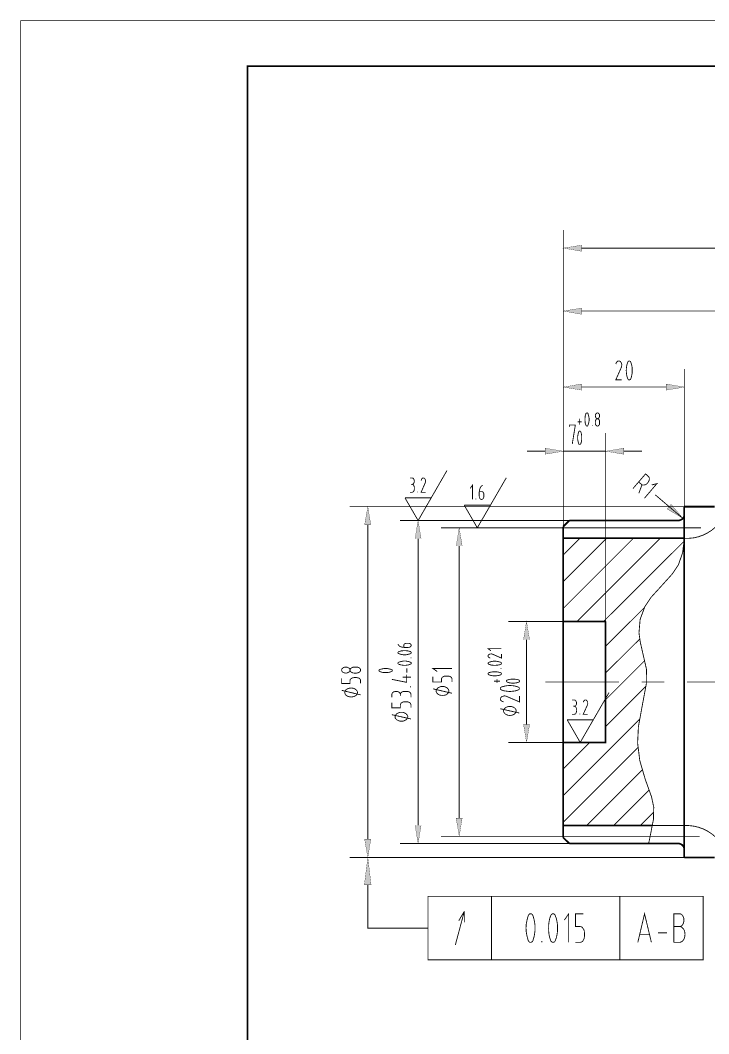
# Model space of a CAD drawing. Header units: millimetres. Extents: x 65 to 1398, y -63 to 357.
# Drawn here: x 147 to 216.4, y 90.8 to 193 of the extents above; entities that cross this region are included whole.
import ezdxf

# ---------------------------------------------------------------- set-up
doc = ezdxf.new("R2010")
doc.units = ezdxf.units.MM
doc.header["$LTSCALE"] = 0.25
doc.layers.add('H', color=7, linetype='Continuous')
doc.layers.add('P', color=7, linetype='Continuous')

msp = doc.modelspace()

# ---------------------------------------------------------------- hatches: boundary and pattern name
at = {"layer": 'H', "linetype": 'Continuous'}
for points in [[(203.558, 170.298), (203.558, 169.69), (201.734, 169.988), (203.558, 170.298)], [(203.558, 163.945), (203.558, 163.325), (201.734, 163.646), (203.558, 163.945)], [(203.558, 156.295), (203.558, 155.676), (201.734, 155.997), (203.558, 156.295)], [(212.09, 156.295), (212.09, 155.676), (213.926, 155.997), (212.09, 156.295)], [(199.899, 149.826), (199.899, 149.218), (201.734, 149.529), (199.899, 149.826)], [(207.824, 149.826), (207.824, 149.218), (206, 149.529), (207.824, 149.826)], [(212.584, 144.172), (212.194, 143.702), (213.788, 142.762), (212.584, 144.172)], [(181.721, 142.108), (182.34, 142.108), (182.031, 143.943), (181.721, 142.108)], [(186.802, 140.72), (187.398, 140.72), (187.1, 142.532), (186.802, 140.72)], [(190.942, 139.975), (191.55, 139.975), (191.24, 141.81), (190.942, 139.975)], [(197.72, 130.536), (198.328, 130.536), (198.03, 132.359), (197.72, 130.536)], [(197.72, 121.992), (198.328, 121.992), (198.03, 120.168), (197.72, 121.992)], [(190.942, 112.553), (191.55, 112.553), (191.24, 110.718), (190.942, 112.553)], [(186.802, 111.819), (187.398, 111.819), (187.1, 109.984), (186.802, 111.819)], [(181.721, 110.408), (182.34, 110.408), (182.031, 108.585), (181.721, 110.408)], [(182.031, 108.585), (182.363, 105.832), (181.687, 105.832), (182.031, 108.585)]]:
    msp.add_hatch(color=256, dxfattribs=at).paths.add_polyline_path(points)

# ---------------------------------------------------------------- linework, layer by layer
at = {"layer": 'P'}
for points, const_width in [([(147.063, 0.882), (418.677, 0.882), (418.677, 192.926), (147.063, 192.926), (147.063, 0.882)], 0.0858), ([(169.92, 5.458), (414.112, 5.458), (414.112, 188.35), (169.92, 188.35), (169.92, 5.458)], 0.171), ([(201.723, 141.936), (201.723, 171.824)], 0.0858), ([(203.558, 170.298), (203.558, 169.69), (201.723, 170), (203.558, 170.298)], 0.0247), ([(203.558, 170), (339.531, 170)], 0.0858), ([(201.723, 141.936), (201.723, 165.481)], 0.0858), ([(203.558, 163.956), (203.558, 163.337), (201.723, 163.658), (203.558, 163.956)], 0.0247), ([(203.558, 163.658), (268.792, 163.658)], 0.0858), ([(207.308, 158.623), (207.216, 158.612), (207.125, 158.543), (207.056, 158.44), (207.01, 158.313)], 0.0858), ([(207.572, 157.98), (207.606, 158.096), (207.617, 158.233), (207.606, 158.348), (207.549, 158.462), (207.491, 158.554), (207.411, 158.612), (207.308, 158.623)], 0.0858), ([(208.225, 158.519), (208.134, 158.256), (208.088, 157.969), (208.065, 157.66), (208.088, 157.373), (208.134, 157.086), (208.225, 156.811)], 0.0858), ([(208.524, 158.519), (208.466, 158.588), (208.398, 158.623), (208.329, 158.623), (208.272, 158.588), (208.225, 158.519)], 0.0858), ([(208.524, 156.811), (208.604, 157.086), (208.661, 157.373), (208.673, 157.66), (208.661, 157.969), (208.604, 158.256), (208.524, 158.519)], 0.0858), ([(201.723, 141.81), (201.723, 157.821)], 0.0858), ([(207.572, 157.98), (207.01, 156.719), (207.617, 156.719)], 0.0858), ([(213.914, 143.943), (213.914, 157.821)], 0.0858), ([(203.558, 156.306), (203.558, 155.687), (201.723, 155.997), (203.558, 156.306)], 0.0247), ([(208.225, 156.811), (208.272, 156.742), (208.329, 156.719), (208.398, 156.719), (208.466, 156.742), (208.524, 156.811)], 0.0858), ([(212.09, 156.306), (212.09, 155.687), (213.914, 155.997), (212.09, 156.306)], 0.0247), ([(212.09, 155.997), (203.558, 155.997)], 0.0858), ([(204.005, 153.336), (203.936, 153.095), (203.913, 152.866), (203.913, 152.613), (203.936, 152.361), (204.005, 152.132)], 0.0858), ([(204.211, 153.336), (204.177, 153.382), (204.119, 153.393), (204.062, 153.382), (204.005, 153.336)], 0.0858), ([(204.211, 152.132), (204.28, 152.361), (204.326, 152.613), (204.326, 152.866), (204.28, 153.095), (204.211, 153.336)], 0.0858), ([(205.381, 153.107), (205.37, 153.221), (205.313, 153.313), (205.244, 153.382), (205.175, 153.393), (205.095, 153.382), (205.026, 153.313), (204.969, 153.221), (204.957, 153.107), (204.969, 152.992), (205.026, 152.889), (205.095, 152.832), (205.175, 152.808), (205.244, 152.832), (205.313, 152.889), (205.37, 152.992), (205.381, 153.107)], 0.0858), ([(202.628, 150.251), (202.939, 152.177), (202.331, 152.177), (202.331, 151.96)], 0.0858), ([(203.168, 152.499), (203.58, 152.499)], 0.0858), ([(203.374, 152.212), (203.374, 152.808)], 0.0858), ([(205.381, 152.499), (205.37, 152.625), (205.313, 152.728), (205.244, 152.774), (205.175, 152.808), (205.095, 152.774), (205.026, 152.728), (204.969, 152.625), (204.957, 152.499)], 0.0858), ([(204.957, 152.35), (204.957, 152.499)], 0.0858), ([(204.957, 152.35), (204.969, 152.246), (205.026, 152.143), (205.095, 152.074), (205.175, 152.063), (205.244, 152.074), (205.313, 152.143), (205.37, 152.246), (205.381, 152.35)], 0.0858), ([(205.381, 152.499), (205.381, 152.35)], 0.0858), ([(201.723, 141.936), (201.723, 151.363)], 0.0858), ([(203.271, 151.49), (203.214, 151.248), (203.168, 151.019), (203.168, 150.767), (203.214, 150.526), (203.271, 150.285)], 0.0858), ([(203.489, 151.49), (203.431, 151.547), (203.374, 151.57), (203.317, 151.547), (203.271, 151.49)], 0.0858), ([(203.489, 150.285), (203.558, 150.526), (203.58, 150.767), (203.58, 151.019), (203.558, 151.248), (203.489, 151.49)], 0.0858), ([(204.005, 152.132), (204.062, 152.074), (204.119, 152.063), (204.177, 152.074), (204.211, 152.132)], 0.0858), ([(204.647, 152.063), (204.647, 152.132)], 0.0858), ([(205.989, 132.371), (205.989, 151.363)], 0.0858), ([(203.271, 150.285), (203.317, 150.239), (203.374, 150.216), (203.431, 150.239), (203.489, 150.285)], 0.0858), ([(199.899, 149.529), (198.064, 149.529)], 0.0858), ([(199.899, 149.838), (199.899, 149.23), (201.723, 149.529), (199.899, 149.838)], 0.0247), ([(205.989, 149.529), (201.723, 149.529)], 0.0858), ([(207.824, 149.838), (207.824, 149.23), (205.989, 149.529), (207.824, 149.838)], 0.0247), ([(207.824, 149.529), (209.647, 149.529)], 0.0858), ([(185.77, 144.837), (187.1, 142.544), (190.002, 147.579)], 0.0858), ([(208.753, 145.778), (210.015, 147.246), (210.29, 146.993)], 0.0858), ([(186.274, 146.833), (186.492, 146.833)], 0.0858), ([(186.492, 146.191), (186.377, 146.191)], 0.0858), ([(186.492, 146.191), (186.584, 146.214), (186.653, 146.283), (186.699, 146.397), (186.721, 146.512), (186.699, 146.638), (186.653, 146.741), (186.584, 146.81), (186.492, 146.833)], 0.0858), ([(186.721, 145.87), (186.699, 145.996), (186.653, 146.11), (186.584, 146.168), (186.492, 146.191)], 0.0858), ([(187.811, 146.34), (187.398, 145.388), (187.857, 145.388)], 0.0858), ([(187.628, 146.833), (187.524, 146.81), (187.456, 146.73), (187.398, 146.581)], 0.0858), ([(187.811, 146.34), (187.857, 146.478), (187.834, 146.604), (187.799, 146.73), (187.719, 146.81), (187.628, 146.833)], 0.0858), ([(191.745, 144.092), (193.063, 141.81), (195.977, 146.845)], 0.0858), ([(192.582, 144.666), (192.582, 146.11), (192.353, 145.789)], 0.0858), ([(193.602, 146.11), (193.465, 146.007), (193.362, 145.858), (193.293, 145.663), (193.259, 145.457), (193.259, 144.975), (193.27, 144.849), (193.327, 144.757), (193.396, 144.689), (193.476, 144.666), (193.58, 144.689), (193.649, 144.757), (193.706, 144.849), (193.718, 144.975), (193.718, 145.136), (193.718, 145.25), (193.683, 145.331), (193.637, 145.423), (193.569, 145.457), (193.476, 145.457), (193.259, 145.457)], 0.0858), ([(209.602, 146.191), (209.303, 146.432)], 0.0858), ([(209.647, 146.133), (209.338, 145.296)], 0.0858), ([(209.602, 146.191), (209.682, 146.133), (209.785, 146.122), (209.9, 146.133), (210.026, 146.168), (210.129, 146.237), (210.233, 146.34), (210.313, 146.466), (210.37, 146.581), (210.393, 146.707), (210.393, 146.822), (210.359, 146.913), (210.29, 146.993)], 0.0858), ([(209.9, 144.792), (211.15, 146.26), (210.645, 146.133)], 0.0858), ([(186.492, 145.388), (186.274, 145.388)], 0.0858), ([(186.492, 145.388), (186.584, 145.423), (186.653, 145.48), (186.699, 145.594), (186.721, 145.72)], 0.0858), ([(186.721, 145.87), (186.721, 145.72)], 0.0858), ([(187.054, 145.388), (187.054, 145.468)], 0.0858), ([(210.989, 145.136), (213.776, 142.762)], 0.0858), ([(185.77, 144.837), (188.419, 144.837)], 0.0858), ([(191.745, 144.092), (194.394, 144.092)], 0.0858), ([(192.915, 144.666), (192.915, 144.746)], 0.0858), ([(212.584, 144.172), (212.182, 143.714), (213.776, 142.762), (212.584, 144.172)], 0.0247), ([(213.914, 143.943), (180.196, 143.943)], 0.0858), ([(181.71, 142.108), (182.329, 142.108), (182.031, 143.943), (181.71, 142.108)], 0.0247), ([(213.318, 142.544), (213.501, 142.578), (213.673, 142.67), (213.811, 142.796), (213.891, 142.968), (213.914, 143.163)], 0.171), ([(213.914, 143.943), (213.914, 108.585)], 0.171), ([(213.914, 143.943), (216.976, 143.943)], 0.171), ([(182.031, 142.108), (182.031, 110.42)], 0.0858), ([(202.331, 142.544), (185.265, 142.544)], 0.0858), ([(186.79, 140.72), (187.398, 140.72), (187.1, 142.544), (186.79, 140.72)], 0.0247), ([(202.331, 142.544), (201.723, 141.936)], 0.171), ([(201.723, 141.936), (201.723, 110.592)], 0.171), ([(202.331, 142.544), (213.318, 142.544)], 0.171), ([(199.899, 141.81), (189.405, 141.81)], 0.0858), ([(190.931, 139.975), (191.538, 139.975), (191.24, 141.81), (190.931, 139.975)], 0.0247), ([(199.899, 141.81), (215.612, 141.81)], 0.0858), ([(213.914, 140.755), (214.396, 140.755), (214.878, 140.8), (215.359, 140.915), (215.818, 141.076), (216.242, 141.294), (216.655, 141.546), (217.034, 141.867)], 0.0858), ([(187.1, 140.72), (187.1, 111.819)], 0.0858), ([(191.24, 112.553), (191.24, 139.975)], 0.0858), ([(201.723, 140.755), (213.914, 140.755)], 0.171), ([(201.723, 139.069), (203.385, 140.755)], 0.0858), ([(201.723, 136.385), (206.092, 140.755)], 0.0858), ([(201.723, 133.69), (208.787, 140.755)], 0.0858), ([(203.099, 132.371), (211.483, 140.755)], 0.0858), ([(205.783, 132.371), (213.891, 140.456)], 0.0858), ([(213.914, 140.732), (213.753, 139.321), (213.329, 138.094), (212.71, 137.165), (211.632, 135.972), (210.576, 134.814), (209.946, 133.874), (209.464, 132.577), (209.35, 131.224), (209.476, 130.307), (210.106, 127.554), (210.084, 126.052), (209.671, 123.838), (209.292, 121.763), (209.212, 120.122), (209.43, 118.356), (209.98, 116.464), (210.611, 114.709), (210.84, 113.643), (210.806, 112.427), (210.473, 110.707), (210.324, 109.995)], 0.0858), ([(205.989, 129.882), (209.911, 133.781)], 0.0858), ([(201.723, 132.371), (196.195, 132.371)], 0.0858), ([(197.72, 130.536), (198.328, 130.536), (198.018, 132.371), (197.72, 130.536)], 0.0247), ([(205.989, 132.371), (205.989, 120.18), (201.723, 120.18)], 0.171), ([(201.723, 132.371), (205.989, 132.371)], 0.171), ([(185.059, 130.077), (185.151, 129.951), (185.288, 129.837), (185.472, 129.779), (185.666, 129.756), (186.102, 129.756), (186.229, 129.768), (186.32, 129.813), (186.377, 129.882), (186.412, 129.963), (186.377, 130.043), (186.32, 130.112), (186.229, 130.158), (186.102, 130.169), (185.965, 130.169), (185.873, 130.169), (185.77, 130.135), (185.701, 130.089), (185.666, 130.031), (185.666, 129.963), (185.666, 129.756)], 0.0858), ([(198.018, 130.536), (198.018, 121.992)], 0.0858), ([(205.989, 127.187), (209.43, 130.605)], 0.0858), ([(185.139, 129.332), (185.082, 129.274), (185.059, 129.217), (185.082, 129.16), (185.139, 129.125)], 0.0858), ([(186.343, 129.332), (186.102, 129.4), (185.861, 129.424), (185.609, 129.424), (185.379, 129.4), (185.139, 129.332)], 0.0858), ([(185.139, 129.125), (185.379, 129.056), (185.609, 129.011), (185.861, 129.011), (186.102, 129.056), (186.343, 129.125)], 0.0858), ([(186.343, 129.125), (186.389, 129.16), (186.412, 129.217), (186.389, 129.274), (186.343, 129.332)], 0.0858), ([(186.412, 128.701), (186.343, 128.701)], 0.0858), ([(195.495, 129.63), (194.142, 129.63), (194.44, 129.424)], 0.0858), ([(194.612, 129.068), (194.486, 129.103), (194.36, 129.091), (194.257, 129.056), (194.165, 128.988), (194.142, 128.885)], 0.0858), ([(194.142, 128.885), (194.165, 128.804), (194.257, 128.724), (194.371, 128.678)], 0.0858), ([(194.612, 129.068), (195.495, 128.678), (195.495, 129.103)], 0.0858), ([(179.818, 127.772), (179.68, 127.761), (179.565, 127.714), (179.473, 127.646), (179.405, 127.566), (179.393, 127.474), (179.405, 127.382), (179.473, 127.291), (179.565, 127.233), (179.68, 127.187), (179.818, 127.164), (179.955, 127.187), (180.058, 127.233), (180.162, 127.291), (180.219, 127.382), (180.242, 127.474), (180.219, 127.566), (180.162, 127.646), (180.058, 127.714), (179.955, 127.761), (179.818, 127.772)], 0.0858), ([(180.666, 127.772), (180.528, 127.761), (180.425, 127.714), (180.322, 127.646), (180.253, 127.566), (180.242, 127.474), (180.253, 127.382), (180.322, 127.291), (180.425, 127.233), (180.528, 127.187), (180.666, 127.164)], 0.0858), ([(180.666, 127.772), (180.872, 127.772)], 0.0858), ([(180.872, 127.164), (181.01, 127.187), (181.136, 127.233), (181.228, 127.291), (181.285, 127.382), (181.297, 127.474), (181.285, 127.566), (181.228, 127.646), (181.136, 127.714), (181.01, 127.761), (180.872, 127.772)], 0.0858), ([(185.139, 128.265), (185.082, 128.231), (185.059, 128.162), (185.082, 128.105), (185.139, 128.059)], 0.0858), ([(186.343, 128.265), (186.102, 128.334), (185.861, 128.38), (185.609, 128.38), (185.379, 128.334), (185.139, 128.265)], 0.0858), ([(185.139, 128.059), (185.379, 127.99), (185.609, 127.956), (185.861, 127.956), (186.102, 127.99), (186.343, 128.059)], 0.0858), ([(186.343, 128.059), (186.389, 128.105), (186.412, 128.162), (186.389, 128.231), (186.343, 128.265)], 0.0858), ([(194.222, 128.253), (194.165, 128.22), (194.142, 128.162), (194.165, 128.094), (194.222, 128.047)], 0.0858), ([(195.426, 128.253), (195.186, 128.322), (194.944, 128.369), (194.692, 128.369), (194.463, 128.322), (194.222, 128.253)], 0.0858), ([(194.222, 128.047), (194.463, 127.978), (194.692, 127.956), (194.944, 127.956), (195.186, 127.978), (195.426, 128.047)], 0.0858), ([(195.426, 128.047), (195.472, 128.094), (195.495, 128.162), (195.472, 128.22), (195.426, 128.253)], 0.0858), ([(205.989, 124.48), (207.778, 126.27), (209.911, 128.403)], 0.0858), ([(181.297, 126.121), (181.297, 126.419), (181.285, 126.51), (181.228, 126.591), (181.136, 126.66), (181.01, 126.694), (180.872, 126.717), (180.666, 126.717), (180.528, 126.694), (180.425, 126.66), (180.322, 126.591), (180.253, 126.51), (180.242, 126.419), (180.242, 126.121), (179.393, 126.121), (179.393, 126.648)], 0.0858), ([(180.872, 127.164), (180.666, 127.164)], 0.0858), ([(183.223, 127.531), (183.178, 127.486), (183.154, 127.428), (183.178, 127.371), (183.223, 127.325)], 0.0858), ([(184.428, 127.531), (184.187, 127.588), (183.957, 127.635), (183.693, 127.635), (183.465, 127.588), (183.223, 127.531)], 0.0858), ([(183.223, 127.325), (183.465, 127.244), (183.693, 127.222), (183.957, 127.222), (184.187, 127.244), (184.428, 127.325)], 0.0858), ([(184.428, 127.325), (184.485, 127.371), (184.496, 127.428), (184.485, 127.486), (184.428, 127.531)], 0.0858), ([(184.451, 126.534), (185.953, 126.235), (185.953, 126.992)], 0.0858), ([(185.529, 126.763), (186.377, 126.763)], 0.0858), ([(185.965, 127.21), (185.965, 127.635)], 0.0858), ([(190.518, 127.623), (188.591, 127.623), (189.027, 127.325)], 0.0858), ([(190.518, 126.27), (190.518, 126.579), (190.495, 126.66), (190.437, 126.74), (190.346, 126.809), (190.219, 126.855), (190.093, 126.866), (189.876, 126.866), (189.749, 126.855), (189.623, 126.809), (189.532, 126.74), (189.474, 126.66), (189.451, 126.579), (189.451, 126.27), (188.591, 126.27), (188.591, 126.797)], 0.0858), ([(194.222, 127.21), (194.165, 127.153), (194.142, 127.095), (194.165, 127.038), (194.222, 126.992)], 0.0858), ([(195.426, 127.21), (195.186, 127.268), (194.944, 127.302), (194.692, 127.302), (194.463, 127.268), (194.222, 127.21)], 0.0858), ([(194.222, 126.992), (194.463, 126.923), (194.692, 126.889), (194.944, 126.889), (195.186, 126.923), (195.426, 126.992)], 0.0858), ([(195.495, 127.623), (195.426, 127.623)], 0.0858), ([(195.426, 126.992), (195.472, 127.038), (195.495, 127.095), (195.472, 127.153), (195.426, 127.21)], 0.0858), ([(180.357, 125.662), (180.184, 125.65), (180.024, 125.605), (179.898, 125.524), (179.783, 125.432), (179.737, 125.318), (179.703, 125.214), (179.737, 125.088), (179.783, 124.974), (179.898, 124.893), (180.024, 124.813), (180.184, 124.779), (180.357, 124.756), (180.517, 124.779), (180.666, 124.813), (180.803, 124.893), (180.907, 124.974), (180.976, 125.088), (180.987, 125.214), (180.976, 125.318), (180.907, 125.432), (180.803, 125.524), (180.666, 125.605), (180.517, 125.65), (180.357, 125.662)], 0.0858), ([(186.377, 125.776), (186.274, 125.776)], 0.0858), ([(189.554, 125.822), (189.394, 125.811), (189.245, 125.753), (189.107, 125.685), (189.004, 125.582), (188.935, 125.478), (188.912, 125.363), (188.935, 125.237), (189.004, 125.135), (189.107, 125.043), (189.245, 124.962), (189.394, 124.928), (189.554, 124.917), (189.727, 124.928), (189.876, 124.962), (190.013, 125.043), (190.105, 125.135), (190.173, 125.237), (190.197, 125.363), (190.173, 125.478), (190.105, 125.582), (190.013, 125.685), (189.876, 125.753), (189.727, 125.811), (189.554, 125.822)], 0.0858), ([(195.335, 126.35), (194.749, 126.35)], 0.0858), ([(195.048, 126.155), (195.048, 126.579)], 0.0858), ([(195.495, 125.765), (195.426, 125.719), (195.381, 125.65), (195.381, 125.582), (195.426, 125.513), (195.495, 125.467)], 0.0858), ([(197.192, 125.765), (196.917, 125.845), (196.63, 125.902), (196.344, 125.914), (196.057, 125.902), (195.77, 125.845), (195.495, 125.765)], 0.0858), ([(196.069, 126.465), (196.011, 126.419), (195.988, 126.35), (196.011, 126.304), (196.069, 126.258)], 0.0858), ([(197.261, 126.465), (197.032, 126.534), (196.779, 126.556), (196.539, 126.556), (196.286, 126.534), (196.069, 126.465)], 0.0858), ([(196.069, 126.258), (196.286, 126.189), (196.539, 126.155), (196.779, 126.155), (197.032, 126.189), (197.261, 126.258)], 0.0858), ([(197.192, 125.467), (197.261, 125.513), (197.296, 125.582), (197.296, 125.65), (197.261, 125.719), (197.192, 125.765)], 0.0858), ([(197.261, 126.258), (197.318, 126.304), (197.33, 126.35), (197.318, 126.419), (197.261, 126.465)], 0.0858), ([(199.899, 126.27), (207.331, 126.27)], 0.0858), ([(205.989, 121.785), (210.049, 125.845)], 0.0858), ([(209.613, 126.27), (211.896, 126.27)], 0.0858), ([(214.178, 126.27), (221.61, 126.27)], 0.0858), ([(181.297, 124.974), (179.393, 125.432)], 0.0858), ([(185.311, 125.019), (185.288, 125.123), (185.219, 125.203), (185.139, 125.272), (185.013, 125.306), (184.875, 125.318), (184.76, 125.306), (184.634, 125.272), (184.531, 125.203), (184.485, 125.123), (184.451, 125.019)], 0.0858), ([(184.451, 124.733), (184.451, 125.019)], 0.0858), ([(185.735, 125.318), (185.609, 125.306), (185.483, 125.272), (185.391, 125.203), (185.334, 125.123), (185.311, 125.019)], 0.0858), ([(185.311, 125.019), (185.311, 124.871)], 0.0858), ([(185.735, 125.318), (185.953, 125.318)], 0.0858), ([(186.377, 125.019), (186.355, 125.123), (186.298, 125.203), (186.205, 125.272), (186.079, 125.306), (185.953, 125.318)], 0.0858), ([(186.377, 125.019), (186.377, 124.733)], 0.0858), ([(190.518, 125.135), (188.591, 125.582)], 0.0858), ([(196.023, 124.813), (195.92, 124.859), (195.794, 124.871), (195.656, 124.836), (195.541, 124.802), (195.461, 124.733), (195.404, 124.653), (195.381, 124.572)], 0.0858), ([(195.495, 125.467), (195.77, 125.375), (196.057, 125.341), (196.344, 125.306), (196.63, 125.341), (196.917, 125.375), (197.192, 125.467)], 0.0858), ([(196.023, 124.813), (197.307, 124.263), (197.307, 124.871)], 0.0858), ([(202.113, 122.462), (203.431, 120.18), (206.333, 125.203)], 0.0858), ([(186.377, 123.666), (186.377, 123.976), (186.355, 124.056), (186.298, 124.148), (186.205, 124.205), (186.079, 124.263), (185.953, 124.274), (185.735, 124.274), (185.609, 124.263), (185.483, 124.205), (185.391, 124.148), (185.334, 124.056), (185.311, 123.976), (185.311, 123.666), (184.451, 123.666), (184.451, 124.194)], 0.0858), ([(195.381, 124.572), (195.404, 124.458), (195.472, 124.378), (195.575, 124.309), (195.701, 124.263)], 0.0858), ([(197.307, 123.139), (195.381, 123.575)], 0.0858), ([(196.344, 123.804), (196.183, 123.792), (196.023, 123.746), (195.885, 123.666), (195.794, 123.575), (195.725, 123.483), (195.701, 123.357), (195.725, 123.242), (195.794, 123.139), (195.885, 123.036), (196.023, 122.967), (196.183, 122.91), (196.344, 122.898), (196.504, 122.91), (196.665, 122.967), (196.803, 123.036), (196.894, 123.139), (196.963, 123.242), (196.974, 123.357), (196.963, 123.483), (196.894, 123.575), (196.803, 123.666), (196.665, 123.746), (196.504, 123.792), (196.344, 123.804)], 0.0858), ([(202.606, 124.458), (202.824, 124.458)], 0.0858), ([(202.824, 123.827), (202.72, 123.827)], 0.0858), ([(202.824, 123.827), (202.927, 123.838), (202.996, 123.907), (203.041, 124.01), (203.065, 124.136), (203.041, 124.263), (202.996, 124.354), (202.927, 124.435), (202.824, 124.458)], 0.0858), ([(203.065, 123.494), (203.041, 123.62), (202.996, 123.724), (202.927, 123.792), (202.824, 123.827)], 0.0858), ([(204.166, 123.976), (203.73, 123.012), (204.188, 123.012)], 0.0858), ([(203.97, 124.458), (203.856, 124.435), (203.787, 124.343), (203.73, 124.228)], 0.0858), ([(204.166, 123.976), (204.188, 124.102), (204.177, 124.24), (204.131, 124.343), (204.051, 124.435), (203.97, 124.458)], 0.0858), ([(186.377, 122.542), (184.451, 122.978)], 0.0858), ([(185.414, 123.219), (185.253, 123.207), (185.104, 123.15), (184.967, 123.081), (184.864, 122.978), (184.795, 122.886), (184.783, 122.76), (184.795, 122.634), (184.864, 122.542), (184.967, 122.45), (185.104, 122.382), (185.253, 122.324), (185.414, 122.313), (185.586, 122.324), (185.735, 122.382), (185.873, 122.45), (185.965, 122.542), (186.034, 122.634), (186.068, 122.76), (186.034, 122.886), (185.965, 122.978), (185.873, 123.081), (185.735, 123.15), (185.586, 123.207), (185.414, 123.219)], 0.0858), ([(202.824, 123.012), (202.606, 123.012)], 0.0858), ([(202.824, 123.012), (202.927, 123.036), (202.996, 123.105), (203.041, 123.219), (203.065, 123.345)], 0.0858), ([(203.065, 123.494), (203.065, 123.345)], 0.0858), ([(203.385, 123.012), (203.385, 123.093)], 0.0858), ([(197.72, 121.992), (198.328, 121.992), (198.018, 120.18), (197.72, 121.992)], 0.0247), ([(201.723, 114.824), (209.43, 122.531)], 0.0858), ([(202.113, 122.462), (204.75, 122.462)], 0.0858), ([(201.723, 120.18), (196.195, 120.18)], 0.0858), ([(201.723, 117.519), (204.383, 120.18)], 0.0858), ([(201.723, 112.14), (209.269, 119.675)], 0.0858), ([(204.074, 111.796), (209.705, 117.427)], 0.0858), ([(206.781, 111.796), (210.37, 115.386)], 0.0858), ([(190.931, 112.553), (191.538, 112.553), (191.24, 110.718), (190.931, 112.553)], 0.0247), ([(209.476, 111.796), (210.84, 113.161)], 0.0858), ([(186.79, 111.819), (187.398, 111.819), (187.1, 109.995), (186.79, 111.819)], 0.0247), ([(201.723, 111.796), (210.714, 111.796)], 0.171), ([(210.714, 111.796), (213.914, 111.796)], 0.0858), ([(217.034, 110.672), (216.655, 110.982), (216.242, 111.246), (215.818, 111.463), (215.359, 111.624), (214.878, 111.739), (214.396, 111.796), (213.914, 111.796)], 0.0858), ([(181.71, 110.42), (182.329, 110.42), (182.031, 108.585), (181.71, 110.42)], 0.0247), ([(199.899, 110.718), (189.405, 110.718)], 0.0858), ([(199.899, 110.718), (215.451, 110.718)], 0.0858), ([(201.723, 110.592), (202.331, 109.995)], 0.171), ([(202.331, 109.995), (185.265, 109.995)], 0.0858), ([(202.331, 109.995), (213.318, 109.995)], 0.171), ([(213.914, 109.376), (213.891, 109.56), (213.811, 109.732), (213.673, 109.869), (213.501, 109.961), (213.318, 109.995)], 0.171), ([(213.914, 108.585), (180.196, 108.585)], 0.0858), ([(182.031, 108.585), (182.363, 105.832), (181.687, 105.832), (182.031, 108.585)], 0.0247), ([(213.914, 108.585), (216.976, 108.585)], 0.171), ([(182.031, 105.832), (182.031, 101.463), (188.098, 101.463)], 0.0858), ([(188.098, 98.263), (188.098, 104.662), (194.497, 104.662), (194.497, 98.263), (188.098, 98.263)], 0.0858), ([(194.497, 98.263), (207.422, 98.263), (207.422, 104.662), (194.497, 104.662)], 0.0858), ([(207.422, 98.263), (215.818, 98.263), (215.818, 104.662), (207.422, 104.662)], 0.0858), ([(191.757, 103.16), (190.85, 99.765)], 0.0858), ([(191.757, 103.16), (191.194, 102.209)], 0.0858), ([(191.757, 103.16), (191.757, 102.048)], 0.0858), ([(198.202, 102.736), (198.11, 102.437), (198.041, 102.116), (197.984, 101.807), (197.972, 101.463), (197.984, 101.13), (198.041, 100.798), (198.11, 100.488), (198.202, 100.178)], 0.0858), ([(198.66, 102.736), (198.591, 102.839), (198.523, 102.896), (198.42, 102.908), (198.339, 102.896), (198.271, 102.839), (198.202, 102.736)], 0.0858), ([(198.66, 100.178), (198.752, 100.488), (198.821, 100.798), (198.867, 101.13), (198.878, 101.463), (198.867, 101.807), (198.821, 102.116), (198.752, 102.437), (198.66, 102.736)], 0.0858), ([(200.461, 102.736), (200.358, 102.437), (200.289, 102.116), (200.255, 101.807), (200.243, 101.463), (200.255, 101.13), (200.289, 100.798), (200.358, 100.488), (200.461, 100.178)], 0.0858), ([(200.908, 102.736), (200.863, 102.839), (200.771, 102.896), (200.69, 102.908), (200.61, 102.896), (200.53, 102.839), (200.461, 102.736)], 0.0858), ([(200.908, 100.178), (201.023, 100.488), (201.092, 100.798), (201.138, 101.13), (201.149, 101.463), (201.138, 101.807), (201.092, 102.116), (201.023, 102.437), (200.908, 102.736)], 0.0858), ([(202.273, 100.029), (202.273, 102.908), (201.826, 102.266)], 0.0858), ([(202.95, 100.029), (203.409, 100.029), (203.523, 100.041), (203.638, 100.11), (203.718, 100.201), (203.798, 100.35), (203.844, 100.499), (203.856, 100.66), (203.856, 100.993), (203.844, 101.153), (203.798, 101.302), (203.718, 101.428), (203.638, 101.543), (203.523, 101.601), (203.409, 101.623), (202.95, 101.623), (202.95, 102.908), (203.753, 102.908)], 0.0858), ([(209.234, 100.029), (209.911, 102.908), (210.599, 100.029)], 0.0858), ([(213.42, 101.623), (213.547, 101.646), (213.662, 101.703), (213.753, 101.818), (213.822, 101.945), (213.868, 102.105), (213.879, 102.266), (213.868, 102.437), (213.822, 102.587), (213.753, 102.713), (213.662, 102.816), (213.547, 102.896), (213.42, 102.908), (212.859, 102.908), (212.859, 100.029)], 0.0858), ([(212.859, 100.029), (213.42, 100.029), (213.547, 100.041), (213.673, 100.11), (213.776, 100.19), (213.868, 100.328), (213.937, 100.488), (213.971, 100.649), (213.983, 100.832), (213.971, 101.004), (213.937, 101.176), (213.868, 101.325), (213.776, 101.44), (213.673, 101.543), (213.547, 101.612), (213.42, 101.623), (212.859, 101.623)], 0.0858), ([(198.202, 100.178), (198.271, 100.098), (198.339, 100.041), (198.42, 100.029), (198.523, 100.041), (198.591, 100.098), (198.66, 100.178)], 0.0858), ([(199.567, 100.029), (199.567, 100.178)], 0.0858), ([(200.461, 100.178), (200.53, 100.098), (200.61, 100.041), (200.69, 100.029), (200.771, 100.041), (200.863, 100.098), (200.908, 100.178)], 0.0858), ([(210.393, 100.832), (209.43, 100.832)], 0.0858), ([(211.276, 100.993), (212.182, 100.993)], 0.0858)]:
    msp.add_lwpolyline(points, dxfattribs=dict(at, const_width=const_width))

doc.saveas('drawing.dxf')
